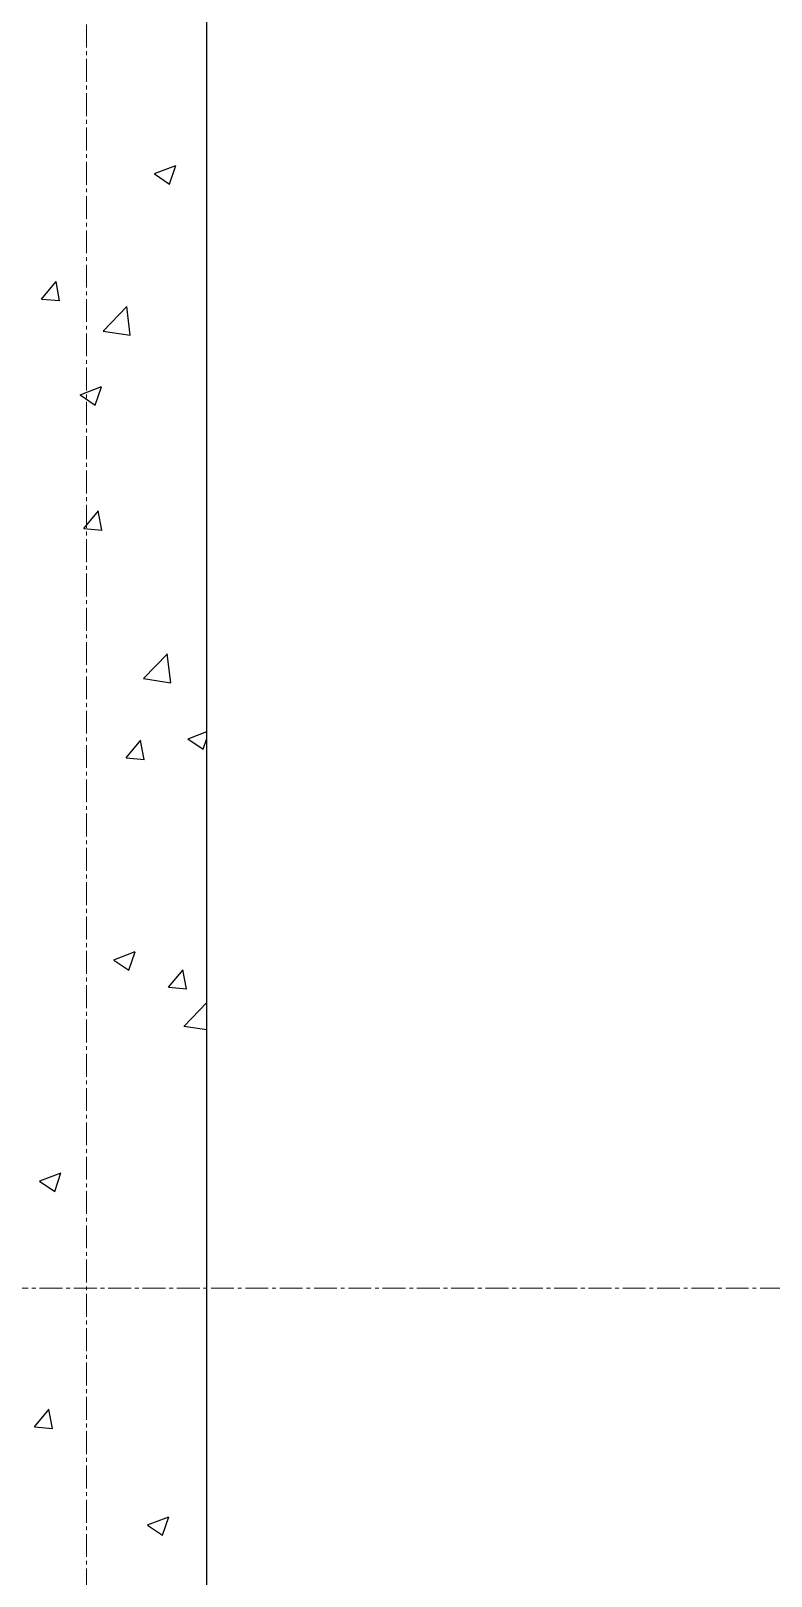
# Model space of a CAD drawing. Header units: millimetres. Extents: x -231292 to 573618, y -153144 to 564035.
# Drawn here: x 8857 to 9473, y 206427 to 207714 of the extents above; entities that cross this region are included whole.
import ezdxf

# ---------------------------------------------------------------- set-up
doc = ezdxf.new("R2010")
doc.units = ezdxf.units.MM
doc.linetypes.add('CENTER2', pattern=[28.575, 19.05, -3.175, 3.175, -3.175])
doc.layers.get('0').update_dxf_attribs({"color": 250})
for name, color, linetype, lineweight in [('АР_Стены ПЕНОблок', 250, 'Continuous', 20), ('АР_Штриховка', 250, 'Continuous', 0), ('РД_Оси_100', 250, 'Continuous', 0)]:
    doc.layers.add(name, color=color, linetype=linetype, lineweight=lineweight)

# ---------------------------------------------------------------- blocks, each defined once
blk = doc.blocks.new('оси_рен')
at = {"layer": 'РД_Оси_100', "color": 251, "linetype": 'CENTER2', "true_color": 0x636466}
for p, q in [((1195652.916, 135558.25), (1195652.916, 223268.25)), ((1225207.916, 156013.25), (1189697.958, 156013.25))]:
    blk.add_line(p, q, dxfattribs=at)

msp = doc.modelspace()

# ---------------------------------------------------------------- linework, layer by layer
at = {"layer": 'АР_Стены ПЕНОблок', "color": 18, "linetype": 'Continuous', "lineweight": 25, "true_color": 0x000000}
msp.add_line((9003.243, 187666.253), (9003.243, 263866.253), dxfattribs=at)
at = {"layer": 'АР_Штриховка', "color": 18, "linetype": 'Continuous', "lineweight": 25, "true_color": 0x000000}
for p, q in [((8959.644, 207594.45), (8972.279, 207585.928)), ((8959.73, 207594.639), (8977.515, 207601.466)), ((8972.285, 207585.926), (8977.436, 207601.275)), ((8865.695, 207490.175), (8877.94, 207504.768)), ((8880.671, 207488.799), (8877.734, 207504.72)), ((8865.694, 207490.165), (8880.876, 207488.837)), ((8917.006, 207463.469), (8936.79, 207484.088)), ((8939.562, 207459.961), (8936.755, 207484.084)), ((8916.981, 207463.523), (8939.571, 207460.019)), ((8897.928, 207410.451), (8915.713, 207417.278)), ((8910.483, 207401.738), (8915.634, 207417.087)), ((8897.842, 207410.262), (8910.477, 207401.74)), ((8900.939, 207299.118), (8913.184, 207313.711)), ((8915.914, 207297.742), (8912.977, 207313.663)), ((8900.938, 207299.108), (8916.12, 207297.78)), ((8950.681, 207174), (8970.465, 207194.619)), ((8973.236, 207170.493), (8970.43, 207194.615)), ((8950.655, 207174.054), (8973.245, 207170.551)), ((8987.74, 207123.998), (9003.243, 207129.949)), ((8936.182, 207108.061), (8948.427, 207122.654)), ((8951.157, 207106.685), (8948.22, 207122.606)), ((8987.654, 207123.808), (9000.289, 207115.286)), ((9000.296, 207115.285), (9003.243, 207124.069)), ((8936.181, 207108.051), (8951.363, 207106.723)), ((8925.852, 206939.621), (8938.487, 206931.098)), ((8925.938, 206939.81), (8943.723, 206946.637)), ((8938.494, 206931.097), (8943.644, 206946.446)), ((8971.425, 206917.004), (8983.67, 206931.598)), ((8986.399, 206915.628), (8983.463, 206931.549)), ((8971.425, 206916.995), (8986.607, 206915.666)), ((8984.356, 206884.532), (9003.243, 206904.216)), ((8984.33, 206884.586), (9003.243, 206881.653)), ((8864.136, 206755.622), (8881.921, 206762.449)), ((8876.692, 206746.909), (8881.842, 206762.258)), ((8864.05, 206755.433), (8876.685, 206746.91)), ((8859.728, 206550.83), (8871.973, 206565.423)), ((8874.701, 206549.453), (8871.764, 206565.375)), ((8859.727, 206550.82), (8874.909, 206549.492)), ((8953.948, 206469.168), (8971.733, 206475.995)), ((8966.504, 206460.456), (8971.654, 206475.805)), ((8953.863, 206468.979), (8966.497, 206460.457))]:
    msp.add_line(p, q, dxfattribs=at)

# ---------------------------------------------------------------- block references
at = {"rotation": 359.999868838025}
msp.add_blockref('оси_рен', (-1186750.035, 50655.808), dxfattribs=at)

doc.saveas('drawing.dxf')
